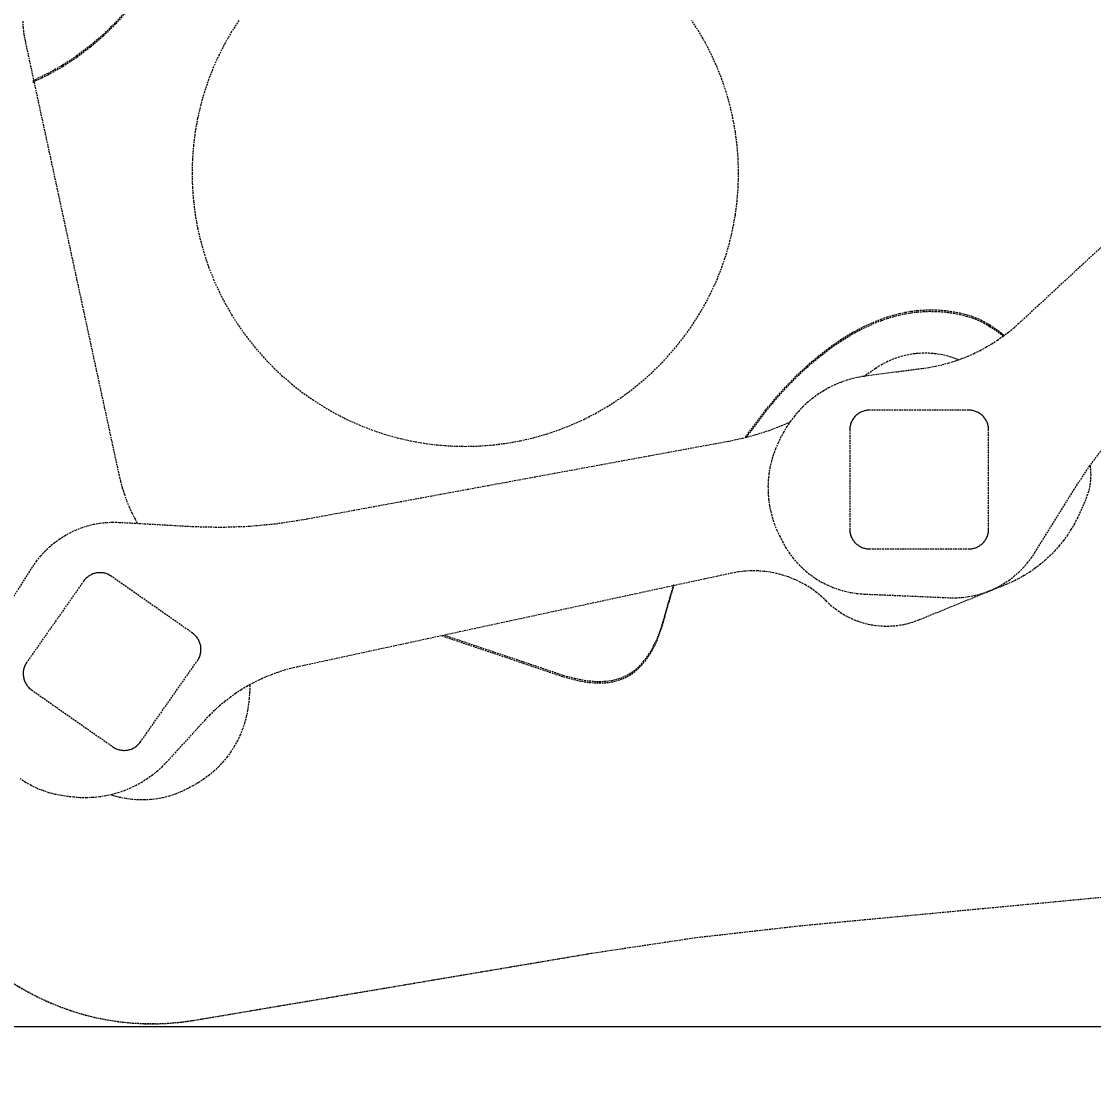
# Model space of a CAD drawing. Header units: millimetres. Extents: x -3208 to 2919, y -2524 to 2306.
# Drawn here: x -466 to 345, y -462 to 347 of the extents above; entities that cross this region are included whole.
import ezdxf

# ---------------------------------------------------------------- set-up
doc = ezdxf.new("R2010")
doc.units = ezdxf.units.MM
doc.linetypes.add('HIDDEN', pattern=[1.905, 1.27, -0.635])
for name, color, linetype in [('DIKOM_ОБЪЕКТ', 7, 'Continuous'), ('DIKOM_РАЗМЕР_ЗОНА', 7, 'Continuous'), ('DIKOM_РАЗМЕР_ОБЪЕКТА', 7, 'Continuous')]:
    doc.layers.add(name, color=color, linetype=linetype)
doc.styles.add('style1', font='arialbd.ttf', dxfattribs={"width": 0.8})
doc.dimstyles.new('1-50', dxfattribs={"dimtxt": 300, "dimasz": 200, "dimexe": 100, "dimexo": 0, "dimgap": 100, "dimtad": 1, "dimtxsty": 'style1', "dimcen": 200, "dimclrd": 7, "dimclre": 7, "dimclrt": 7, "dimadec": 1, "dimazin": 2, "dimtfac": 1, "dimtmove": 0, "dimatfit": 2, "dimfxl": 0, "dimlwd": 25, "dimlwe": 18, "dimarcsym": 0})

# ---------------------------------------------------------------- blocks, each defined once
blk = doc.blocks.new('*D0')
at = {"layer": 'Defpoints', "color": 0, "transparency": 16777216}
for p in [(-951.79, 305.03), (1418.57, -147.3), (1418.57, -963.91)]:
    blk.add_point(p, dxfattribs=at)
at = {"layer": 'DIKOM_РАЗМЕР_ОБЪЕКТА', "color": 7, "lineweight": 18, "transparency": 16777216}
for p, q in [((-951.79, 305.03), (-951.79, -1063.91)), ((1418.57, -147.3), (1418.57, -1063.91))]:
    blk.add_line(p, q, dxfattribs=at)
at = {"layer": 'DIKOM_РАЗМЕР_ОБЪЕКТА', "color": 7, "lineweight": 25, "transparency": 16777216}
blk.add_line((-751.79, -963.91), (1218.57, -963.91), dxfattribs=at)
at = {"layer": 'DIKOM_РАЗМЕР_ОБЪЕКТА', "color": 7, "transparency": 16777216}
for points in [[(-751.79, -930.58), (-751.79, -997.25), (-951.79, -963.91)], [(1218.57, -930.58), (1218.57, -997.25), (1418.57, -963.91)]]:
    blk.add_solid(points, dxfattribs=at)
at = {"layer": 'DIKOM_РАЗМЕР_ОБЪЕКТА', "color": 7, "transparency": 16777216, "insert": (56.86, -710.64), "char_height": 300, "attachment_point": 5, "style": 'style1'}
blk.add_mtext('{\\fArial|b0|i0|c204|p34;2370}', dxfattribs=at)
blk = doc.blocks.new('*D1')
at = {"layer": 'Defpoints', "color": 0, "transparency": 16777216}
for p in [(292.42, 806.27), (-1357.11, -414.02), (723.17, -414.02)]:
    blk.add_point(p, dxfattribs=at)
at = {"layer": 'DIKOM_РАЗМЕР_ОБЪЕКТА', "color": 7, "lineweight": 18, "transparency": 16777216}
for p, q in [((292.42, 806.27), (-1457.11, 806.27)), ((723.17, -414.02), (-1457.11, -414.02))]:
    blk.add_line(p, q, dxfattribs=at)
at = {"layer": 'DIKOM_РАЗМЕР_ОБЪЕКТА', "color": 7, "lineweight": 25, "transparency": 16777216}
blk.add_line((-1357.11, 606.27), (-1357.11, -214.02), dxfattribs=at)
at = {"layer": 'DIKOM_РАЗМЕР_ОБЪЕКТА', "color": 7, "transparency": 16777216}
for points in [[(-1390.44, 606.27), (-1323.77, 606.27), (-1357.11, 806.27)], [(-1390.44, -214.02), (-1323.77, -214.02), (-1357.11, -414.02)]]:
    blk.add_solid(points, dxfattribs=at)
at = {"layer": 'DIKOM_РАЗМЕР_ОБЪЕКТА', "color": 7, "transparency": 16777216, "insert": (-1610.28, 196.13), "char_height": 300, "attachment_point": 5, "rotation": 90, "style": 'style1'}
blk.add_mtext('{\\fArial|b0|i0|c204|p34;1220}', dxfattribs=at)
blk = doc.blocks.new('*D3')
at = {"layer": 'Defpoints', "color": 0, "transparency": 16777216}
for p in [(1483.03, 2306.27), (-2758.18, -1909.04), (1483.03, -1909.04)]:
    blk.add_point(p, dxfattribs=at)
at = {"layer": 'DIKOM_РАЗМЕР_ЗОНА', "color": 7, "lineweight": 18, "transparency": 16777216}
for p, q in [((1483.03, 2306.27), (-2858.18, 2306.27)), ((1483.03, -1909.04), (-2858.18, -1909.04))]:
    blk.add_line(p, q, dxfattribs=at)
at = {"layer": 'DIKOM_РАЗМЕР_ЗОНА', "color": 7, "lineweight": 25, "transparency": 16777216}
blk.add_line((-2758.18, 2106.27), (-2758.18, -1709.04), dxfattribs=at)
at = {"layer": 'DIKOM_РАЗМЕР_ЗОНА', "color": 7, "transparency": 16777216}
for points in [[(-2791.51, 2106.27), (-2724.84, 2106.27), (-2758.18, 2306.27)], [(-2791.51, -1709.04), (-2724.84, -1709.04), (-2758.18, -1909.04)]]:
    blk.add_solid(points, dxfattribs=at)
at = {"layer": 'DIKOM_РАЗМЕР_ЗОНА', "color": 7, "transparency": 16777216, "insert": (-3011.35, 130.91), "char_height": 300, "attachment_point": 5, "rotation": 90, "style": 'style1'}
blk.add_mtext('{\\fArial|b0|i0|c204|p34;4220}', dxfattribs=at)

msp = doc.modelspace()

# ---------------------------------------------------------------- linework, layer by layer
at = {"layer": 'DIKOM_ОБЪЕКТ', "color": 7, "linetype": 'HIDDEN', "lineweight": 15}
for p, q in [((-386.502, 355.412), (-395.136, 345.682)), ((-386.502, 354.254), (-395.136, 344.524)), ((-395.136, 345.682), (-404.351, 336.598)), ((-395.136, 344.524), (-404.351, 335.44)), ((-301.855, 347.219, 0), (-307.233, 338.835, 0)), ((46.165, 338.835, 0), (40.787, 347.219, 0)), ((534.58, 346.376), (288.01, 117.99)), ((-404.351, 336.598), (-414.108, 328.18)), ((-404.351, 335.44), (-414.108, 327.022)), ((-307.233, 338.835, 0), (-312.212, 330.181, 0)), ((51.143, 330.181, 0), (46.165, 338.835, 0)), ((-414.108, 328.18), (-424.369, 320.448)), ((-414.108, 327.022), (-424.369, 319.29)), ((-312.212, 330.181, 0), (-316.778, 321.272, 0)), ((55.71, 321.272, 0), (51.143, 330.181, 0)), ((-424.369, 320.448), (-435.096, 313.422)), ((-424.369, 319.29), (-435.096, 312.264)), ((-316.778, 321.272, 0), (-320.92, 312.121, 0)), ((59.851, 312.12, 0), (55.71, 321.272, 0)), ((-435.096, 313.422), (-446.251, 307.122)), ((-435.096, 312.264), (-446.251, 305.964)), ((-320.92, 312.121, 0), (-324.623, 302.739, 0)), ((63.554, 302.739, 0), (59.851, 312.12, 0)), ((-446.251, 307.122), (-457.795, 301.567)), ((-446.251, 305.964), (-457.795, 300.409)), ((-324.623, 302.739, 0), (-327.874, 293.141, 0)), ((66.806, 293.141, 0), (63.554, 302.739, 0)), ((-327.874, 293.141, 0), (-330.661, 283.339, 0)), ((69.592, 283.339, 0), (66.806, 293.141, 0)), ((-330.661, 283.339, 0), (-332.97, 273.346, 0)), ((71.902, 273.346, 0), (69.592, 283.339, 0)), ((-332.97, 273.346, 0), (-334.79, 263.176, 0)), ((73.721, 263.176, 0), (71.902, 273.346, 0)), ((-334.79, 263.176, 0), (-336.105, 252.841, 0)), ((75.036, 252.841, 0), (73.721, 263.176, 0)), ((-336.105, 252.841, 0), (-336.904, 242.355, 0)), ((75.835, 242.355, 0), (75.036, 252.841, 0)), ((-336.904, 242.355, 0), (-337.173, 231.731, 0)), ((76.104, 231.731, 0), (75.835, 242.355, 0)), ((-337.173, 231.731, 0), (-336.904, 221.106, 0)), ((75.835, 221.106, 0), (76.104, 231.731, 0)), ((-336.904, 221.106, 0), (-336.105, 210.62, 0)), ((75.036, 210.62, 0), (75.835, 221.106, 0)), ((-336.105, 210.62, 0), (-334.79, 200.286, 0)), ((73.721, 200.286, 0), (75.036, 210.62, 0)), ((-334.79, 200.286, 0), (-332.97, 190.116, 0)), ((71.902, 190.116, 0), (73.721, 200.286, 0)), ((-332.97, 190.116, 0), (-330.661, 180.123, 0)), ((69.592, 180.123, 0), (71.902, 190.116, 0)), ((-330.661, 180.123, 0), (-327.874, 170.321, 0)), ((66.806, 170.321, 0), (69.592, 180.123, 0)), ((-327.874, 170.321, 0), (-324.623, 160.723, 0)), ((63.554, 160.723, 0), (66.806, 170.321, 0)), ((-324.623, 160.723, 0), (-320.92, 151.341, 0)), ((59.851, 151.341, 0), (63.554, 160.723, 0)), ((-320.92, 151.341, 0), (-316.778, 142.189, 0)), ((55.71, 142.189, 0), (59.851, 151.341, 0)), ((-316.778, 142.189, 0), (-312.212, 133.28, 0)), ((51.143, 133.28, 0), (55.71, 142.189, 0)), ((-312.212, 133.28, 0), (-307.233, 124.627, 0)), ((46.165, 124.627, 0), (51.143, 133.28, 0)), ((-307.233, 124.627, 0), (-301.855, 116.243, 0)), ((40.787, 116.243, 0), (46.165, 124.627, 0)), ((184.046, 121.414), (188.547, 122.963)), ((184.046, 120.256), (188.547, 121.805)), ((188.547, 122.963), (193.066, 124.327)), ((188.547, 121.805), (193.066, 123.169)), ((193.066, 124.327), (197.602, 125.501)), ((193.066, 123.169), (197.602, 124.342)), ((197.602, 125.501), (202.153, 126.481)), ((197.602, 124.342), (202.153, 125.323)), ((202.153, 126.481), (206.719, 127.265)), ((202.153, 125.323), (206.719, 126.107)), ((206.719, 127.265), (211.296, 127.847)), ((206.719, 126.107), (211.296, 126.689)), ((211.296, 127.847), (215.884, 128.226)), ((211.296, 126.689), (215.885, 127.067)), ((215.884, 128.226), (220.481, 128.395)), ((215.885, 127.067), (220.481, 127.237)), ((220.481, 128.395), (225.086, 128.353)), ((220.481, 127.237), (225.086, 127.195)), ((225.086, 128.353), (229.696, 128.094)), ((225.086, 127.195), (229.696, 126.936)), ((229.696, 128.094), (234.309, 127.616)), ((229.696, 126.936), (234.309, 126.458)), ((234.309, 127.616), (238.926, 126.914)), ((234.309, 126.458), (238.926, 125.756)), ((238.926, 126.914), (243.543, 125.985)), ((238.926, 125.756), (243.543, 124.827)), ((243.543, 125.985), (248.159, 124.825)), ((243.543, 124.827), (248.16, 123.667)), ((248.159, 124.825), (252.773, 123.43)), ((248.16, 123.667), (252.773, 122.272)), ((252.773, 123.43), (254.952, 122.654)), ((252.773, 122.272), (254.952, 121.496)), ((254.952, 122.654), (257.155, 121.751)), ((257.155, 121.751), (259.382, 120.723)), ((-301.855, 116.243, 0), (-296.091, 108.14, 0)), ((35.022, 108.14, 0), (40.787, 116.243, 0)), ((161.881, 111.016), (170.673, 115.691)), ((161.881, 109.858), (170.673, 114.533)), ((170.673, 115.691), (179.566, 119.683)), ((170.673, 114.533), (179.566, 118.525)), ((179.566, 119.683), (184.046, 121.414)), ((179.566, 118.525), (184.046, 120.256)), ((254.952, 121.496), (257.155, 120.593)), ((257.155, 120.593), (259.382, 119.565)), ((259.382, 120.723), (261.632, 119.573)), ((259.382, 119.565), (261.632, 118.415)), ((261.632, 119.573), (266.191, 116.921)), ((261.632, 118.415), (266.191, 115.763)), ((266.191, 116.921), (270.818, 113.821)), ((266.191, 115.763), (270.818, 112.663)), ((270.818, 113.821), (275.501, 110.298)), ((284.156, 114.557), (280.182, 111.285)), ((288.01, 117.99), (284.156, 114.557)), ((-296.091, 108.14, 0), (-289.954, 100.332, 0)), ((28.885, 100.332, 0), (35.022, 108.14, 0)), ((144.651, 99.74), (153.202, 105.689)), ((153.202, 105.689), (161.881, 111.016)), ((153.203, 104.531), (161.881, 109.858)), ((270.818, 112.663), (275.501, 109.14)), ((276.093, 108.176), (271.894, 105.234)), ((275.501, 110.298), (277.119, 108.956)), ((275.501, 109.14), (276.39, 108.403)), ((280.182, 111.285), (276.093, 108.176)), ((-289.954, 100.332, 0), (-283.456, 92.833, 0)), ((22.387, 92.833, 0), (28.885, 100.332, 0)), ((136.239, 93.2), (144.651, 99.74)), ((136.239, 92.042), (144.651, 98.582)), ((144.651, 98.582), (153.203, 104.531)), ((258.694, 97.427), (254.109, 95.174)), ((263.189, 99.857), (258.694, 97.427)), ((267.591, 102.46), (263.189, 99.857)), ((271.894, 105.234), (267.591, 102.46)), ((-283.456, 92.833, 0), (-276.611, 85.654, 0)), ((15.543, 85.654, 0), (22.387, 92.833, 0)), ((127.979, 86.099), (136.239, 93.2)), ((127.979, 84.941), (136.239, 92.042)), ((239.877, 89.492), (234.99, 87.966)), ((244.696, 91.203), (239.877, 89.492)), ((249.442, 93.098), (244.696, 91.203)), ((254.109, 95.174), (249.442, 93.098)), ((-276.611, 85.654, 0), (-269.433, 78.809, 0)), ((8.364, 78.809, 0), (15.543, 85.654, 0)), ((119.885, 78.467), (127.979, 86.099)), ((119.885, 77.309), (127.979, 84.941)), ((214.87, 83.766), (172.544, 78.311)), ((219.976, 84.526), (214.87, 83.766)), ((225.034, 85.48), (219.976, 84.526)), ((230.041, 86.628), (225.034, 85.48)), ((234.99, 87.966), (230.041, 86.628)), ((-269.433, 78.809, 0), (-261.933, 72.312, 0)), ((0.864, 72.312, 0), (8.364, 78.809, 0)), ((111.97, 70.335), (119.885, 78.467)), ((111.97, 69.177), (119.885, 77.309)), ((153.449, 73.504), (148.943, 71.628)), ((158.073, 75.118), (153.449, 73.504)), ((162.804, 76.462), (158.073, 75.118)), ((167.631, 77.529), (162.804, 76.462)), ((172.544, 78.311), (167.631, 77.529)), ((-261.933, 72.312, 0), (-254.125, 66.174, 0)), ((-254.125, 66.174, 0), (-246.023, 60.41, 0)), ((-15.046, 60.41, 0), (-6.944, 66.174, 0)), ((-6.944, 66.174, 0), (0.864, 72.312, 0)), ((104.247, 61.732), (111.97, 70.335)), ((104.247, 60.573), (111.97, 69.177)), ((140.325, 67.117), (136.234, 64.496)), ((144.565, 69.496), (140.325, 67.117)), ((148.943, 71.628), (144.565, 69.496)), ((-246.023, 60.41, 0), (-237.638, 55.032, 0)), ((-23.43, 55.032, 0), (-15.046, 60.41, 0)), ((96.728, 52.688), (104.247, 61.732)), ((96.728, 51.53), (104.247, 60.573)), ((128.542, 58.56), (124.962, 55.259)), ((132.303, 61.641), (128.542, 58.56)), ((136.234, 64.496), (132.303, 61.641)), ((-237.638, 55.032, 0), (-228.985, 50.053, 0)), ((-228.985, 50.053, 0), (-220.076, 45.487, 0)), ((-40.993, 45.487, 0), (-32.084, 50.053, 0)), ((-32.084, 50.053, 0), (-23.43, 55.032, 0)), ((82.356, 33.403), (96.728, 52.688)), ((82.356, 32.245), (96.728, 51.53)), ((121.573, 51.746), (118.385, 48.028)), ((124.962, 55.259), (121.573, 51.746)), ((165.653, 49.049), (165.108, 48.577)), ((166.219, 49.494), (165.653, 49.049)), ((166.807, 49.913), (166.219, 49.494)), ((167.416, 50.303), (166.807, 49.913)), ((168.044, 50.665), (167.416, 50.303)), ((168.691, 50.996), (168.044, 50.665)), ((169.355, 51.297), (168.691, 50.996)), ((170.036, 51.565), (169.355, 51.297)), ((170.733, 51.801), (170.036, 51.565)), ((171.445, 52.004), (170.733, 51.801)), ((172.17, 52.171), (171.445, 52.004)), ((172.908, 52.303), (172.17, 52.171)), ((173.658, 52.399), (172.908, 52.303)), ((174.42, 52.457), (173.658, 52.399)), ((175.191, 52.477), (174.42, 52.457)), ((250.191, 52.476), (175.191, 52.477)), ((250.962, 52.457), (250.191, 52.476)), ((251.723, 52.399), (250.962, 52.457)), ((252.473, 52.303), (251.723, 52.399)), ((253.212, 52.171), (252.473, 52.303)), ((253.937, 52.004), (253.212, 52.171)), ((254.649, 51.801), (253.937, 52.004)), ((255.345, 51.565), (254.649, 51.801)), ((256.026, 51.297), (255.345, 51.565)), ((256.691, 50.996), (256.026, 51.297)), ((257.337, 50.665), (256.691, 50.996)), ((257.966, 50.303), (257.337, 50.665)), ((258.574, 49.913), (257.966, 50.303)), ((259.162, 49.494), (258.574, 49.913)), ((259.729, 49.049), (259.162, 49.494)), ((260.274, 48.577), (259.729, 49.049)), ((-220.076, 45.487, 0), (-210.924, 41.345, 0)), ((-210.924, 41.345, 0), (-201.542, 37.643, 0)), ((-59.526, 37.643, 0), (-50.145, 41.345, 0)), ((-50.145, 41.345, 0), (-40.993, 45.487, 0)), ((115.41, 44.112), (112.658, 40.005)), ((118.385, 48.028), (115.41, 44.112)), ((160.664, 41.223), (160.496, 40.497)), ((160.866, 41.934), (160.664, 41.223)), ((161.102, 42.631), (160.866, 41.934)), ((161.371, 43.312), (161.102, 42.631)), ((161.671, 43.976), (161.371, 43.312)), ((162.003, 44.623), (161.671, 43.976)), ((162.364, 45.251), (162.003, 44.623)), ((162.755, 45.86), (162.364, 45.251)), ((163.173, 46.448), (162.755, 45.86)), ((163.618, 47.015), (163.173, 46.448)), ((164.09, 47.559), (163.618, 47.015)), ((164.587, 48.08), (164.09, 47.559)), ((165.108, 48.577), (164.587, 48.08)), ((260.795, 48.08), (260.274, 48.577)), ((261.291, 47.559), (260.795, 48.08)), ((261.763, 47.015), (261.291, 47.559)), ((262.209, 46.448), (261.763, 47.015)), ((262.627, 45.86), (262.209, 46.448)), ((263.017, 45.251), (262.627, 45.86)), ((263.379, 44.623), (263.017, 45.251)), ((263.71, 43.976), (263.379, 44.623)), ((264.011, 43.312), (263.71, 43.976)), ((264.28, 42.631), (264.011, 43.312)), ((264.516, 41.934), (264.28, 42.631)), ((264.718, 41.223), (264.516, 41.934)), ((264.886, 40.497), (264.718, 41.223)), ((-201.542, 37.643, 0), (-191.944, 34.391, 0)), ((-191.944, 34.391, 0), (-182.142, 31.604, 0)), ((-78.927, 31.604, 0), (-69.125, 34.391, 0)), ((-69.125, 34.391, 0), (-59.526, 37.643, 0)), ((81.35, 31.849), (82.356, 33.403)), ((110.139, 35.715), (108.207, 32.188)), ((112.658, 40.005), (110.139, 35.715)), ((160.21, 38.248), (160.191, 37.477)), ((160.191, 37.477), (160.191, -37.523)), ((160.268, 39.009), (160.21, 38.248)), ((160.364, 39.759), (160.268, 39.009)), ((160.496, 40.497), (160.364, 39.759)), ((265.018, 39.759), (264.886, 40.497)), ((265.113, 39.009), (265.018, 39.759)), ((265.171, 38.248), (265.113, 39.009)), ((265.191, 37.476), (265.171, 38.248)), ((265.191, -37.524), (265.191, 37.476)), ((-182.142, 31.604, 0), (-172.15, 29.295, 0)), ((-172.15, 29.295, 0), (-161.98, 27.476, 0)), ((-161.98, 27.476, 0), (-151.645, 26.16, 0)), ((-151.645, 26.16, 0), (-141.159, 25.361, 0)), ((-141.159, 25.361, 0), (-130.534, 25.092, 0)), ((-130.534, 25.092, 0), (-119.91, 25.361, 0)), ((-119.91, 25.361, 0), (-109.424, 26.16, 0)), ((-109.424, 26.16, 0), (-99.089, 27.476, 0)), ((-99.089, 27.476, 0), (-88.919, 29.295, 0)), ((-88.919, 29.295, 0), (-78.927, 31.604, 0)), ((82.257, 32.091), (82.356, 32.245)), ((105.963, 27.774), (104.009, 23.26)), ((108.207, 32.188), (105.963, 27.774)), ((341.277, 9.724), (353.937, 26.58)), ((102.344, 18.662), (100.969, 13.991)), ((104.009, 23.26), (102.344, 18.662)), ((99.884, 9.262), (99.089, 4.488)), ((100.969, 13.991), (99.884, 9.262)), ((329.633, -7.873), (341.277, 9.724)), ((99.089, 4.488), (98.584, -0.318)), ((98.584, -0.318), (98.37, -5.141)), ((98.37, -5.141), (98.446, -9.968)), ((300.286, -55.232), (329.633, -7.873)), ((98.446, -9.968), (98.813, -14.786)), ((98.813, -14.786), (99.471, -19.58)), ((99.471, -19.58), (100.421, -24.339)), ((100.421, -24.339), (101.662, -29.047)), ((101.662, -29.047), (103.194, -33.691)), ((103.194, -33.691), (105.019, -38.259)), ((105.019, -38.259), (107.135, -42.735)), ((160.191, -37.523), (160.21, -38.295)), ((160.21, -38.295), (160.268, -39.056)), ((160.268, -39.056), (160.364, -39.806)), ((160.364, -39.806), (160.496, -40.544)), ((264.886, -40.544), (265.018, -39.806)), ((265.018, -39.806), (265.113, -39.056)), ((265.113, -39.056), (265.171, -38.295)), ((265.171, -38.295), (265.191, -37.524)), ((107.135, -42.735), (109.364, -47.097)), ((109.364, -47.097), (111.733, -51.373)), ((160.496, -40.544), (160.663, -41.27)), ((160.663, -41.27), (160.866, -41.981)), ((160.866, -41.981), (161.102, -42.678)), ((161.102, -42.678), (161.371, -43.359)), ((161.371, -43.359), (161.671, -44.023)), ((161.671, -44.023), (162.003, -44.67)), ((162.003, -44.67), (162.364, -45.298)), ((162.364, -45.298), (162.755, -45.907)), ((162.755, -45.907), (163.173, -46.495)), ((163.173, -46.495), (163.618, -47.062)), ((163.618, -47.062), (164.09, -47.606)), ((164.09, -47.606), (164.587, -48.127)), ((164.587, -48.127), (165.108, -48.624)), ((165.108, -48.624), (165.652, -49.096)), ((259.729, -49.096), (260.273, -48.624)), ((260.273, -48.624), (260.795, -48.127)), ((260.795, -48.127), (261.291, -47.606)), ((261.291, -47.606), (261.763, -47.062)), ((261.763, -47.062), (262.209, -46.495)), ((262.209, -46.495), (262.627, -45.907)), ((262.627, -45.907), (263.017, -45.298)), ((263.017, -45.298), (263.379, -44.67)), ((263.379, -44.67), (263.71, -44.023)), ((263.71, -44.023), (264.011, -43.359)), ((264.011, -43.359), (264.28, -42.678)), ((264.28, -42.678), (264.516, -41.981)), ((264.516, -41.981), (264.718, -41.27)), ((264.718, -41.27), (264.886, -40.544)), ((111.733, -51.373), (114.362, -55.447)), ((114.362, -55.447), (117.237, -59.313)), ((165.652, -49.096), (166.219, -49.541)), ((166.219, -49.541), (166.807, -49.96)), ((166.807, -49.96), (167.416, -50.35)), ((167.416, -50.35), (168.044, -50.712)), ((168.044, -50.712), (168.691, -51.043)), ((168.691, -51.043), (169.355, -51.344)), ((169.355, -51.344), (170.036, -51.612)), ((170.036, -51.612), (170.733, -51.848)), ((170.733, -51.848), (171.444, -52.051)), ((171.444, -52.051), (172.17, -52.218)), ((172.17, -52.218), (172.908, -52.35)), ((172.908, -52.35), (173.658, -52.446)), ((173.658, -52.446), (174.42, -52.504)), ((174.42, -52.504), (175.191, -52.523)), ((175.191, -52.523), (250.191, -52.524)), ((250.191, -52.524), (250.962, -52.504)), ((250.962, -52.504), (251.723, -52.446)), ((251.723, -52.446), (252.473, -52.351)), ((252.473, -52.351), (253.212, -52.218)), ((253.212, -52.218), (253.937, -52.051)), ((253.937, -52.051), (254.648, -51.849)), ((254.648, -51.849), (255.345, -51.613)), ((255.345, -51.613), (256.026, -51.344)), ((256.026, -51.344), (256.691, -51.043)), ((256.691, -51.043), (257.337, -50.712)), ((257.337, -50.712), (257.965, -50.35)), ((257.965, -50.35), (258.574, -49.96)), ((258.574, -49.96), (259.162, -49.541)), ((259.162, -49.541), (259.729, -49.096)), ((297.575, -59.296), (300.286, -55.232)), ((117.237, -59.313), (120.345, -62.961)), ((120.345, -62.961), (123.672, -66.382)), ((291.439, -66.748), (294.621, -63.137)), ((294.621, -63.137), (297.575, -59.296)), ((-414.836, -72.778, 0), (-415.446, -73.182, 0)), ((-414.208, -72.406, 0), (-414.836, -72.778, 0)), ((-413.566, -72.066, 0), (-414.208, -72.406, 0)), ((-412.909, -71.759, 0), (-413.566, -72.066, 0)), ((-412.24, -71.485, 0), (-412.909, -71.759, 0)), ((-411.561, -71.243, 0), (-412.24, -71.485, 0)), ((-410.871, -71.034, 0), (-411.561, -71.243, 0)), ((-410.172, -70.859, 0), (-410.871, -71.034, 0)), ((-409.466, -70.717, 0), (-410.172, -70.859, 0)), ((-408.754, -70.609, 0), (-409.466, -70.717, 0)), ((-408.038, -70.535, 0), (-408.754, -70.609, 0)), ((-407.318, -70.495, 0), (-408.038, -70.535, 0)), ((-406.596, -70.489, 0), (-407.318, -70.495, 0)), ((-405.874, -70.519, 0), (-406.596, -70.489, 0)), ((-405.152, -70.583, 0), (-405.874, -70.519, 0)), ((-404.432, -70.682, 0), (-405.152, -70.583, 0)), ((-403.715, -70.817, 0), (-404.432, -70.682, 0)), ((-403.003, -70.987, 0), (-403.715, -70.817, 0)), ((-402.297, -71.194, 0), (-403.003, -70.987, 0)), ((-401.598, -71.436, 0), (-402.297, -71.194, 0)), ((-400.908, -71.715, 0), (-401.598, -71.436, 0)), ((-400.227, -72.03, 0), (-400.908, -71.715, 0)), ((-399.558, -72.382, 0), (-400.227, -72.03, 0)), ((-398.901, -72.771, 0), (-399.558, -72.382, 0)), ((-398.258, -73.198, 0), (-398.901, -72.771, 0)), ((123.672, -66.382), (127.207, -69.569)), ((127.207, -69.569), (130.934, -72.513)), ((130.934, -72.513), (134.842, -75.205)), ((284.443, -73.253), (288.041, -70.123)), ((288.041, -70.123), (291.439, -66.748)), ((-419.149, -76.881, 0), (-462.168, -138.318, 0)), ((-418.691, -76.261, 0), (-419.149, -76.881, 0)), ((-418.207, -75.67, 0), (-418.691, -76.261, 0)), ((-417.698, -75.111, 0), (-418.207, -75.67, 0)), ((-417.167, -74.582, 0), (-417.698, -75.111, 0)), ((-416.613, -74.084, 0), (-417.167, -74.582, 0)), ((-416.039, -73.617, 0), (-416.613, -74.084, 0)), ((-415.446, -73.182, 0), (-416.039, -73.617, 0)), ((-336.822, -116.216, 0), (-398.258, -73.198, 0)), ((20.238, -103.173), (27.201, -79.137)), ((20.238, -104.331), (27.201, -80.295)), ((134.842, -75.205), (138.917, -77.636)), ((138.917, -77.636), (143.145, -79.8)), ((143.145, -79.8), (147.514, -81.686)), ((272.584, -81.104), (276.701, -78.751)), ((276.701, -78.751), (280.659, -76.132)), ((280.659, -76.132), (284.443, -73.253)), ((147.514, -81.686), (152.011, -83.287)), ((152.011, -83.287), (156.621, -84.593)), ((156.621, -84.593), (161.333, -85.597)), ((161.333, -85.597), (166.132, -86.29)), ((166.132, -86.29), (171.006, -86.664)), ((171.006, -86.664), (235.609, -89.443)), ((245.331, -89.208), (250.108, -88.61)), ((250.108, -88.61), (254.809, -87.701)), ((254.809, -87.701), (259.421, -86.488)), ((259.421, -86.488), (263.931, -84.98)), ((263.931, -84.98), (268.323, -83.182)), ((268.323, -83.182), (272.584, -81.104)), ((235.609, -89.443), (240.494, -89.488)), ((240.494, -89.488), (245.331, -89.208)), ((18.4, -109.701), (20.238, -103.173)), ((18.4, -110.859), (20.238, -104.331)), ((16.391, -115.678), (18.4, -109.701)), ((16.391, -116.836), (18.4, -110.859)), ((-336.201, -116.674, 0), (-336.822, -116.216, 0)), ((-335.611, -117.158, 0), (-336.201, -116.674, 0)), ((-335.051, -117.667, 0), (-335.611, -117.158, 0)), ((-334.522, -118.198, 0), (-335.051, -117.667, 0)), ((-334.024, -118.752, 0), (-334.522, -118.198, 0)), ((-333.557, -119.326, 0), (-334.024, -118.752, 0)), ((-333.122, -119.919, 0), (-333.557, -119.326, 0)), ((-332.718, -120.53, 0), (-333.122, -119.919, 0)), ((-332.347, -121.157, 0), (-332.718, -120.53, 0)), ((-332.007, -121.799, 0), (-332.347, -121.157, 0)), ((-148.376, -118.237), (-86.85, -138.934)), ((-146.28, -117.784), (-86.85, -137.776)), ((11.892, -126.059), (14.22, -121.124)), ((14.22, -121.124), (16.391, -115.678)), ((14.22, -122.282), (16.391, -116.836)), ((-331.7, -122.456, 0), (-332.007, -121.799, 0)), ((-331.425, -123.125, 0), (-331.7, -122.456, 0)), ((-331.183, -123.805, 0), (-331.425, -123.125, 0)), ((-330.975, -124.495, 0), (-331.183, -123.805, 0)), ((-330.799, -125.193, 0), (-330.975, -124.495, 0)), ((-330.657, -125.899, 0), (-330.799, -125.193, 0)), ((-330.549, -126.611, 0), (-330.657, -125.899, 0)), ((-330.475, -127.328, 0), (-330.549, -126.611, 0)), ((-330.523, -130.213, 0), (-330.459, -129.492, 0)), ((-330.435, -128.047, 0), (-330.475, -127.328, 0)), ((-330.459, -129.492, 0), (-330.43, -128.769, 0)), ((-330.43, -128.769, 0), (-330.435, -128.047, 0)), ((9.416, -130.504), (10.672, -128.342)), ((9.416, -131.662), (10.672, -129.5)), ((10.672, -128.342), (11.892, -126.059)), ((10.672, -129.5), (11.892, -127.218)), ((11.892, -127.218), (14.22, -122.282)), ((-376.157, -198.543, 0), (-333.138, -137.107, 0)), ((-333.138, -137.107, 0), (-332.712, -136.464, 0)), ((-332.712, -136.464, 0), (-332.323, -135.807, 0)), ((-332.323, -135.807, 0), (-331.971, -135.138, 0)), ((-331.971, -135.138, 0), (-331.655, -134.457, 0)), ((-331.655, -134.457, 0), (-331.377, -133.767, 0)), ((-331.377, -133.767, 0), (-331.134, -133.068, 0)), ((-331.134, -133.068, 0), (-330.928, -132.362, 0)), ((-330.928, -132.362, 0), (-330.758, -131.65, 0)), ((-330.758, -131.65, 0), (-330.623, -130.933, 0)), ((-330.623, -130.933, 0), (-330.523, -130.213, 0)), ((-86.85, -137.776), (-56.118, -148.177)), ((4.048, -137.999), (5.44, -136.293)), ((4.048, -139.157), (5.44, -137.451)), ((5.44, -136.293), (6.799, -134.477)), ((5.44, -137.451), (6.799, -135.635)), ((6.799, -134.477), (8.125, -132.548)), ((6.799, -135.635), (8.125, -133.706)), ((8.125, -132.548), (9.416, -130.504)), ((8.125, -133.706), (9.416, -131.662)), ((-464.847, -145.933, 0), (-464.876, -146.655, 0)), ((-464.782, -145.211, 0), (-464.847, -145.933, 0)), ((-464.683, -144.491, 0), (-464.782, -145.211, 0)), ((-464.548, -143.775, 0), (-464.683, -144.491, 0)), ((-464.378, -143.063, 0), (-464.548, -143.775, 0)), ((-464.171, -142.356, 0), (-464.378, -143.063, 0)), ((-463.929, -141.658, 0), (-464.171, -142.356, 0)), ((-463.65, -140.967, 0), (-463.929, -141.658, 0)), ((-463.335, -140.287, 0), (-463.65, -140.967, 0)), ((-462.983, -139.617, 0), (-463.335, -140.287, 0)), ((-462.594, -138.961, 0), (-462.983, -139.617, 0)), ((-462.168, -138.318, 0), (-462.594, -138.961, 0)), ((-86.85, -138.934), (-56.118, -149.335)), ((-4.936, -146.057), (-3.368, -144.961)), ((-3.368, -144.961), (-1.827, -143.769)), ((-3.368, -146.119), (-1.827, -144.927)), ((-1.827, -143.769), (-0.314, -142.479)), ((-1.827, -144.927), (-0.314, -143.638)), ((-0.314, -142.479), (1.17, -141.09)), ((-0.314, -143.638), (1.17, -142.248)), ((1.17, -141.09), (2.625, -139.597)), ((1.17, -142.248), (2.625, -140.755)), ((2.625, -139.597), (4.048, -137.999)), ((2.625, -140.755), (4.048, -139.157)), ((-464.876, -146.655, 0), (-464.87, -147.377, 0)), ((-464.87, -147.377, 0), (-464.831, -148.097, 0)), ((-464.831, -148.097, 0), (-464.756, -148.814, 0)), ((-464.756, -148.814, 0), (-464.648, -149.525, 0)), ((-464.648, -149.525, 0), (-464.506, -150.231, 0)), ((-464.506, -150.231, 0), (-464.331, -150.93, 0)), ((-464.331, -150.93, 0), (-464.122, -151.62, 0)), ((-464.122, -151.62, 0), (-463.881, -152.3, 0)), ((-463.881, -152.3, 0), (-463.606, -152.969, 0)), ((-463.606, -152.969, 0), (-463.299, -153.625, 0)), ((-463.299, -153.625, 0), (-462.959, -154.268, 0)), ((-56.118, -148.177), (-48.312, -150.256)), ((-56.118, -149.335), (-48.312, -151.414)), ((-48.312, -150.256), (-44.43, -151.107)), ((-48.312, -151.414), (-44.43, -152.265)), ((-44.43, -151.107), (-40.572, -151.806)), ((-44.43, -152.265), (-40.572, -152.965)), ((-40.572, -151.806), (-36.746, -152.334)), ((-40.572, -152.965), (-36.746, -153.492)), ((-36.746, -152.334), (-32.959, -152.67)), ((-36.746, -153.492), (-32.959, -153.828)), ((-32.959, -152.67), (-29.218, -152.794)), ((-32.959, -153.828), (-29.218, -153.952)), ((-29.218, -152.794), (-25.53, -152.686)), ((-29.218, -153.952), (-25.53, -153.844)), ((-25.53, -152.686), (-23.708, -152.539)), ((-25.53, -153.844), (-23.708, -153.697)), ((-23.708, -152.539), (-21.903, -152.327)), ((-23.708, -153.697), (-21.903, -153.485)), ((-21.903, -152.327), (-20.115, -152.047)), ((-21.903, -153.485), (-20.115, -153.205)), ((-20.115, -152.047), (-18.344, -151.696)), ((-20.115, -153.205), (-18.344, -152.854)), ((-18.344, -151.696), (-16.593, -151.273)), ((-18.344, -152.854), (-16.593, -152.431)), ((-16.593, -151.273), (-14.861, -150.774)), ((-16.593, -152.431), (-14.861, -151.932)), ((-14.861, -150.774), (-13.149, -150.197)), ((-14.861, -151.932), (-13.149, -151.355)), ((-13.149, -150.197), (-11.46, -149.54)), ((-13.149, -151.355), (-11.46, -150.698)), ((-11.46, -149.54), (-9.793, -148.8)), ((-11.46, -150.698), (-9.793, -149.958)), ((-9.793, -148.8), (-8.149, -147.974)), ((-9.793, -149.958), (-8.149, -149.132)), ((-8.149, -147.974), (-6.53, -147.061)), ((-8.149, -149.132), (-6.529, -148.219)), ((-6.53, -147.061), (-4.936, -146.057)), ((-6.529, -148.219), (-4.936, -147.215)), ((-4.936, -147.215), (-3.368, -146.119)), ((-462.959, -154.268, 0), (-462.587, -154.895, 0)), ((-462.587, -154.895, 0), (-462.184, -155.506, 0)), ((-462.184, -155.506, 0), (-461.748, -156.099, 0)), ((-461.748, -156.099, 0), (-461.282, -156.673, 0)), ((-461.282, -156.673, 0), (-460.784, -157.226, 0)), ((-460.784, -157.226, 0), (-460.254, -157.758, 0)), ((-460.254, -157.758, 0), (-459.695, -158.266, 0)), ((-459.695, -158.266, 0), (-459.105, -158.75, 0)), ((-459.105, -158.75, 0), (-458.484, -159.209, 0)), ((-458.484, -159.209, 0), (-397.048, -202.227, 0)), ((-397.048, -202.227, 0), (-396.404, -202.653, 0)), ((-396.404, -202.653, 0), (-395.748, -203.042, 0)), ((-381.097, -203.018, 0), (-380.47, -202.647, 0)), ((-380.47, -202.647, 0), (-379.859, -202.243, 0)), ((-379.859, -202.243, 0), (-379.266, -201.808, 0)), ((-379.266, -201.808, 0), (-378.693, -201.341, 0)), ((-378.693, -201.341, 0), (-378.139, -200.843, 0)), ((-378.139, -200.843, 0), (-377.607, -200.314, 0)), ((-377.607, -200.314, 0), (-377.099, -199.754, 0)), ((-377.099, -199.754, 0), (-376.615, -199.164, 0)), ((-376.615, -199.164, 0), (-376.157, -198.543, 0)), ((-395.748, -203.042, 0), (-395.078, -203.394, 0)), ((-395.078, -203.394, 0), (-394.398, -203.71, 0)), ((-394.398, -203.71, 0), (-393.707, -203.988, 0)), ((-393.707, -203.988, 0), (-393.009, -204.231, 0)), ((-393.009, -204.231, 0), (-392.303, -204.437, 0)), ((-392.303, -204.437, 0), (-391.59, -204.608, 0)), ((-391.59, -204.608, 0), (-390.874, -204.742, 0)), ((-390.874, -204.742, 0), (-390.154, -204.842, 0)), ((-390.154, -204.842, 0), (-389.432, -204.906, 0)), ((-389.432, -204.906, 0), (-388.71, -204.935, 0)), ((-388.71, -204.935, 0), (-387.988, -204.93, 0)), ((-387.988, -204.93, 0), (-387.268, -204.89, 0)), ((-387.268, -204.89, 0), (-386.551, -204.816, 0)), ((-386.551, -204.816, 0), (-385.84, -204.708, 0)), ((-385.84, -204.708, 0), (-385.134, -204.566, 0)), ((-385.134, -204.566, 0), (-384.435, -204.39, 0)), ((-384.435, -204.39, 0), (-383.745, -204.182, 0)), ((-383.745, -204.182, 0), (-383.065, -203.94, 0)), ((-383.065, -203.94, 0), (-382.396, -203.665, 0)), ((-382.396, -203.665, 0), (-381.74, -203.358, 0)), ((-381.74, -203.358, 0), (-381.097, -203.018, 0)), ((123.76, -337.498), (387.308, -312.579)), ((123.76, -337.498), (387.308, -312.579)), ((44.306, -346.475), (123.76, -337.498)), ((44.306, -346.478), (123.76, -337.498)), ((-34.769, -358.342), (44.306, -346.475)), ((-34.767, -358.353), (44.306, -346.478)), ((-335.305, -409.118), (-34.767, -358.353)), ((-335.142, -409.035), (-34.769, -358.342)), ((-471.586, -381.645), (-463.404, -386.556)), ((-471.448, -381.586), (-463.263, -386.493)), ((-463.404, -386.556), (-455.022, -391.044)), ((-463.263, -386.493), (-454.878, -390.977)), ((-455.022, -391.044), (-446.455, -395.104)), ((-454.878, -390.977), (-446.308, -395.034)), ((-446.455, -395.104), (-437.72, -398.733)), ((-446.308, -395.034), (-437.571, -398.66)), ((-437.72, -398.733), (-428.834, -401.927)), ((-437.571, -398.66), (-428.683, -401.852)), ((-428.834, -401.927), (-419.813, -404.682)), ((-428.683, -401.852), (-419.661, -404.605)), ((-419.813, -404.682), (-410.675, -406.995)), ((-419.661, -404.605), (-410.521, -406.916)), ((-410.675, -406.995), (-401.434, -408.862)), ((-410.521, -406.916), (-401.279, -408.781)), ((-401.434, -408.862), (-392.109, -410.279)), ((-401.279, -408.781), (-391.952, -410.196)), ((-392.109, -410.279), (-382.716, -411.242)), ((-391.952, -410.196), (-382.558, -411.158)), ((-382.716, -411.242), (-373.271, -411.747)), ((-382.558, -411.158), (-373.112, -411.663)), ((-373.271, -411.747), (-363.79, -411.791)), ((-373.112, -411.663), (-363.63, -411.707)), ((-363.79, -411.791), (-354.292, -411.37)), ((-363.63, -411.707), (-354.131, -411.286)), ((-354.292, -411.37), (-344.791, -410.48)), ((-354.131, -411.286), (-344.629, -410.397)), ((-344.791, -410.48), (-335.305, -409.118)), ((-344.629, -410.397), (-335.142, -409.035))]:
    msp.add_line(p, q, dxfattribs=at)
at = {"layer": 'DIKOM_ОБЪЕКТ', "color": 7, "linetype": 'HIDDEN', "lineweight": 15, "extrusion": (1.86895e-07, -2.66914e-07, 1)}
for p, q in [((-465.236, 346.756, 0), (-464.968, 341.895, 0)), ((-464.968, 341.895, 0), (-464.392, 337.031, 0)), ((-464.392, 337.031, 0), (-463.503, 332.178, 0)), ((-463.503, 332.178, 0), (-392.522, 3.668, 0)), ((-392.522, 3.668, 0), (-391.334, -1.355, 0)), ((-391.334, -1.355, 0), (-389.955, -6.314, 0)), ((-389.955, -6.314, 0), (-388.389, -11.206, 0)), ((-388.389, -11.206, 0), (-386.637, -16.025, 0)), ((-386.637, -16.025, 0), (-384.704, -20.765, 0)), ((-384.704, -20.765, 0), (-382.591, -25.422, 0)), ((-382.591, -25.422, 0), (-380.302, -29.991, 0)), ((-380.302, -29.991, 0), (-378.543, -33.186, 0)), ((-293.612, -160.791, 0), (-294.009, -165.75, 0)), ((-293.511, -155.848, 0), (-293.612, -160.791, 0)), ((-293.531, -155.331, 0), (-293.511, -155.848, 0)), ((-294.45, -169.748, 0), (-295.144, -174.65, 0)), ((-294.009, -165.75, 0), (-294.45, -169.748, 0)), ((-295.144, -174.65, 0), (-296.132, -179.468, 0)), ((-297.406, -184.19, 0), (-298.959, -188.805, 0)), ((-296.132, -179.468, 0), (-297.406, -184.19, 0)), ((-300.782, -193.301, 0), (-302.869, -197.668, 0)), ((-298.959, -188.805, 0), (-300.782, -193.301, 0)), ((-305.212, -201.894, 0), (-307.803, -205.967, 0)), ((-302.869, -197.668, 0), (-305.212, -201.894, 0)), ((-310.634, -209.878, 0), (-313.698, -213.614, 0)), ((-307.803, -205.967, 0), (-310.634, -209.878, 0)), ((-316.987, -217.164, 0), (-320.494, -220.517, 0)), ((-313.698, -213.614, 0), (-316.987, -217.164, 0)), ((-328.131, -226.588, 0), (-332.245, -229.282, 0)), ((-324.211, -223.662, 0), (-328.131, -226.588, 0)), ((-320.494, -220.517, 0), (-324.211, -223.662, 0)), ((-340.874, -234.03, 0), (-345.267, -236.173, 0)), ((-336.546, -231.736, 0), (-340.874, -234.03, 0)), ((-332.245, -229.282, 0), (-336.546, -231.736, 0)), ((-396.565, -239.214, 0), (-398.498, -238.541, 0)), ((-391.964, -240.481, 0), (-396.565, -239.214, 0)), ((-387.303, -241.442, 0), (-391.964, -240.481, 0)), ((-382.599, -242.096, 0), (-387.303, -241.442, 0)), ((-377.866, -242.441, 0), (-382.599, -242.096, 0)), ((-373.121, -242.477, 0), (-377.866, -242.441, 0)), ((-368.379, -242.204, 0), (-373.121, -242.477, 0)), ((-363.656, -241.621, 0), (-368.379, -242.204, 0)), ((-358.968, -240.726, 0), (-363.656, -241.621, 0)), ((-354.33, -239.521, 0), (-358.968, -240.726, 0)), ((-349.758, -238.003, 0), (-354.33, -239.521, 0)), ((-345.267, -236.173, 0), (-349.758, -238.003, 0))]:
    msp.add_line(p, q, dxfattribs=at)
at = {"layer": 'DIKOM_ОБЪЕКТ', "color": 7, "linetype": 'HIDDEN', "lineweight": 15, "extrusion": (-2.66914e-07, -1.86895e-07, 1)}
for p, q in [((188.206, 89.122, 0), (190.352, 90.125, 0)), ((190.352, 90.125, 0), (192.526, 91.048, 0)), ((192.526, 91.048, 0), (194.724, 91.889, 0)), ((194.724, 91.889, 0), (196.945, 92.649, 0)), ((196.945, 92.649, 0), (199.186, 93.327, 0)), ((199.186, 93.327, 0), (201.446, 93.924, 0)), ((201.446, 93.924, 0), (203.721, 94.44, 0)), ((203.721, 94.44, 0), (206.01, 94.874, 0)), ((206.01, 94.874, 0), (208.311, 95.226, 0)), ((208.311, 95.226, 0), (210.621, 95.497, 0)), ((210.621, 95.497, 0), (212.937, 95.686, 0)), ((212.937, 95.686, 0), (215.258, 95.793, 0)), ((215.258, 95.793, 0), (217.582, 95.818, 0)), ((217.582, 95.818, 0), (219.905, 95.762, 0)), ((219.905, 95.762, 0), (222.227, 95.623, 0)), ((222.227, 95.623, 0), (224.544, 95.402, 0)), ((224.544, 95.402, 0), (226.854, 95.1, 0)), ((226.854, 95.1, 0), (229.155, 94.715, 0)), ((229.155, 94.715, 0), (231.445, 94.247, 0)), ((231.445, 94.247, 0), (233.721, 93.698, 0)), ((233.721, 93.698, 0), (235.982, 93.066, 0)), ((235.982, 93.066, 0), (238.225, 92.351, 0)), ((238.225, 92.351, 0), (240.447, 91.554, 0)), ((240.447, 91.554, 0), (242.647, 90.675, 0)), ((242.647, 90.675, 0), (242.896, 90.564, 0)), ((170.805, 78.034, 0), (179.94, 84.297, 0)), ((179.94, 84.297, 0), (181.955, 85.625, 0)), ((181.955, 85.625, 0), (184.005, 86.872, 0)), ((184.005, 86.872, 0), (186.09, 88.037, 0)), ((186.09, 88.037, 0), (188.206, 89.122, 0)), ((99.22, 37.186, 0), (108.954, 40.912, 0)), ((108.954, 40.912, 0), (115.091, 43.636, 0)), ((79.207, 31.276, 0), (89.297, 33.971, 0)), ((89.297, 33.971, 0), (99.22, 37.186, 0)), ((-252.746, -30.224, 0), (68.968, 29.109, 0)), ((68.968, 29.109, 0), (79.207, 31.276, 0)), ((341.915, 10.574, 0), (341.972, 10.211, 0)), ((341.972, 10.211, 0), (342.212, 8.079, 0)), ((342.212, 8.079, 0), (342.357, 5.935, 0)), ((342.362, 1.62, 0), (342.219, -0.543, 0)), ((342.357, 5.935, 0), (342.408, 3.781, 0)), ((342.408, 3.781, 0), (342.362, 1.62, 0)), ((341.198, -7.023, 0), (340.657, -9.169, 0)), ((341.638, -4.868, 0), (341.198, -7.023, 0)), ((341.978, -2.707, 0), (341.638, -4.868, 0)), ((342.219, -0.543, 0), (341.978, -2.707, 0)), ((338.416, -15.518, 0), (334.533, -24.497, 0)), ((339.267, -13.42, 0), (338.416, -15.518, 0)), ((340.013, -11.302, 0), (339.267, -13.42, 0)), ((340.657, -9.169, 0), (340.013, -11.302, 0)), ((-402.107, -32.516, 0), (-397.266, -32.299, 0)), ((-397.266, -32.299, 0), (-392.382, -32.409, 0)), ((-392.382, -32.409, 0), (-336.755, -35.534, 0)), ((-273.602, -33.43, 0), (-252.746, -30.224, 0)), ((332.403, -29.11, 0), (330.06, -33.595, 0)), ((334.533, -24.497, 0), (332.403, -29.11, 0)), ((-433.611, -42.56, 0), (-429.464, -40.262, 0)), ((-429.464, -40.262, 0), (-425.176, -38.239, 0)), ((-425.176, -38.239, 0), (-420.76, -36.499, 0)), ((-420.76, -36.499, 0), (-416.231, -35.05, 0)), ((-416.231, -35.05, 0), (-411.603, -33.898, 0)), ((-411.603, -33.898, 0), (-406.891, -33.051, 0)), ((-406.891, -33.051, 0), (-402.107, -32.516, 0)), ((-336.755, -35.534, 0), (-315.662, -36.089, 0)), ((-315.662, -36.089, 0), (-294.592, -35.386, 0)), ((-294.592, -35.386, 0), (-273.602, -33.43, 0)), ((327.51, -37.946, 0), (324.76, -42.155, 0)), ((330.06, -33.595, 0), (327.51, -37.946, 0)), ((-445.064, -51.038, 0), (-441.425, -47.956, 0)), ((-441.425, -47.956, 0), (-437.603, -45.127, 0)), ((-437.603, -45.127, 0), (-433.611, -42.56, 0)), ((321.816, -46.217, 0), (318.685, -50.126, 0)), ((324.76, -42.155, 0), (321.816, -46.217, 0)), ((-451.735, -57.937, 0), (-448.505, -54.368, 0)), ((-448.505, -54.368, 0), (-445.064, -51.038, 0)), ((315.373, -53.876, 0), (311.886, -57.459, 0)), ((318.685, -50.126, 0), (315.373, -53.876, 0)), ((-457.503, -65.767, 0), (-454.739, -61.74, 0)), ((-454.739, -61.74, 0), (-451.735, -57.937, 0)), ((304.413, -64.104, 0), (300.44, -67.153, 0)), ((308.23, -60.871, 0), (304.413, -64.104, 0)), ((311.886, -57.459, 0), (308.23, -60.871, 0)), ((-492.282, -120.281, 0), (-457.503, -65.767, 0)), ((70.981, -70.84, 0), (-257.528, -141.821, 0)), ((75.834, -69.952, 0), (70.981, -70.84, 0)), ((80.698, -69.375, 0), (75.834, -69.952, 0)), ((85.56, -69.108, 0), (80.698, -69.375, 0)), ((90.406, -69.144, 0), (85.56, -69.108, 0)), ((95.223, -69.481, 0), (90.406, -69.144, 0)), ((99.997, -70.114, 0), (95.223, -69.481, 0)), ((104.715, -71.04, 0), (99.997, -70.114, 0)), ((109.362, -72.254, 0), (104.715, -71.04, 0)), ((113.926, -73.752, 0), (109.362, -72.254, 0)), ((292.051, -72.673, 0), (287.649, -75.131, 0)), ((296.317, -70.011, 0), (292.051, -72.673, 0)), ((300.44, -67.153, 0), (296.317, -70.011, 0)), ((118.393, -75.531, 0), (113.926, -73.752, 0)), ((122.748, -77.586, 0), (118.393, -75.531, 0)), ((126.979, -79.913, 0), (122.748, -77.586, 0)), ((131.072, -82.509, 0), (126.979, -79.913, 0)), ((278.459, -79.415, 0), (212.209, -106.438, 0)), ((283.116, -77.381, 0), (278.459, -79.415, 0)), ((287.649, -75.131, 0), (283.116, -77.381, 0)), ((135.013, -85.369, 0), (131.072, -82.509, 0)), ((138.788, -88.489, 0), (135.013, -85.369, 0)), ((142.385, -91.866, 0), (138.788, -88.489, 0)), ((142.99, -92.471, 0), (142.385, -91.866, 0)), ((144.718, -94.136, 0), (142.99, -92.471, 0)), ((146.498, -95.727, 0), (144.718, -94.136, 0)), ((148.326, -97.243, 0), (146.498, -95.727, 0)), ((150.201, -98.683, 0), (148.326, -97.243, 0)), ((152.121, -100.047, 0), (150.201, -98.683, 0)), ((154.082, -101.334, 0), (152.121, -100.047, 0)), ((156.083, -102.545, 0), (154.082, -101.334, 0)), ((158.121, -103.678, 0), (156.083, -102.545, 0)), ((160.194, -104.733, 0), (158.121, -103.678, 0)), ((162.3, -105.71, 0), (160.194, -104.733, 0)), ((164.436, -106.608, 0), (162.3, -105.71, 0)), ((166.601, -107.427, 0), (164.436, -106.608, 0)), ((168.791, -108.167, 0), (166.601, -107.427, 0)), ((171.004, -108.826, 0), (168.791, -108.167, 0)), ((173.239, -109.404, 0), (171.004, -108.826, 0)), ((175.492, -109.901, 0), (173.239, -109.404, 0)), ((177.762, -110.317, 0), (175.492, -109.901, 0)), ((180.046, -110.65, 0), (177.762, -110.317, 0)), ((182.342, -110.901, 0), (180.046, -110.65, 0)), ((184.647, -111.069, 0), (182.342, -110.901, 0)), ((186.959, -111.153, 0), (184.647, -111.069, 0)), ((189.277, -111.154, 0), (186.959, -111.153, 0)), ((191.597, -111.07, 0), (189.277, -111.154, 0)), ((193.917, -110.901, 0), (191.597, -111.07, 0)), ((196.235, -110.647, 0), (193.917, -110.901, 0)), ((198.549, -110.307, 0), (196.235, -110.647, 0)), ((200.856, -109.881, 0), (198.549, -110.307, 0)), ((203.154, -109.368, 0), (200.856, -109.881, 0)), ((205.441, -108.767, 0), (203.154, -109.368, 0)), ((207.714, -108.079, 0), (205.441, -108.767, 0)), ((209.971, -107.303, 0), (207.714, -108.079, 0)), ((212.209, -106.438, 0), (209.971, -107.303, 0)), ((-267.511, -144.388, 0), (-272.403, -145.954, 0)), ((-262.551, -143.009, 0), (-267.511, -144.388, 0)), ((-257.528, -141.821, 0), (-262.551, -143.009, 0)), ((-291.187, -154.042, 0), (-295.663, -156.504, 0)), ((-286.619, -151.753, 0), (-291.187, -154.042, 0)), ((-281.962, -149.64, 0), (-286.619, -151.753, 0)), ((-277.221, -147.706, 0), (-281.962, -149.64, 0)), ((-272.403, -145.954, 0), (-277.221, -147.706, 0)), ((-304.315, -161.938, 0), (-308.481, -164.904, 0)), ((-300.04, -159.137, 0), (-304.315, -161.938, 0)), ((-295.663, -156.504, 0), (-300.04, -159.137, 0)), ((-312.534, -168.032, 0), (-316.469, -171.318, 0)), ((-308.481, -164.904, 0), (-312.534, -168.032, 0)), ((-323.964, -178.357, 0), (-327.514, -182.104, 0)), ((-320.28, -174.761, 0), (-323.964, -178.357, 0)), ((-316.469, -171.318, 0), (-320.28, -174.761, 0)), ((-327.514, -182.104, 0), (-356.26, -213.647, 0)), ((-359.719, -217.223, 0), (-363.362, -220.565, 0)), ((-356.26, -213.647, 0), (-359.719, -217.223, 0)), ((-463.091, -229.131, 0), (-467.164, -226.541, 0)), ((-371.15, -226.531, 0), (-375.272, -229.146, 0)), ((-367.176, -223.669, 0), (-371.15, -226.531, 0)), ((-363.362, -220.565, 0), (-367.176, -223.669, 0)), ((-458.865, -231.474, 0), (-463.091, -229.131, 0)), ((-454.498, -233.561, 0), (-458.865, -231.474, 0)), ((-450.002, -235.385, 0), (-454.498, -233.561, 0)), ((-383.91, -233.618, 0), (-388.403, -235.466, 0)), ((-379.529, -231.51, 0), (-383.91, -233.618, 0)), ((-375.272, -229.146, 0), (-379.529, -231.51, 0)), ((-445.387, -236.937, 0), (-450.002, -235.385, 0)), ((-440.665, -238.211, 0), (-445.387, -236.937, 0)), ((-435.847, -239.199, 0), (-440.665, -238.211, 0)), ((-430.945, -239.893, 0), (-435.847, -239.199, 0)), ((-426.947, -240.334, 0), (-430.945, -239.893, 0)), ((-421.988, -240.731, 0), (-426.947, -240.334, 0)), ((-417.045, -240.832, 0), (-421.988, -240.731, 0)), ((-412.131, -240.641, 0), (-417.045, -240.832, 0)), ((-407.257, -240.163, 0), (-412.131, -240.641, 0)), ((-402.435, -239.402, 0), (-407.257, -240.163, 0)), ((-397.678, -238.362, 0), (-402.435, -239.402, 0)), ((-392.997, -237.049, 0), (-397.678, -238.362, 0)), ((-388.403, -235.466, 0), (-392.997, -237.049, 0))]:
    msp.add_line(p, q, dxfattribs=at)

# ---------------------------------------------------------------- dimensions: what is measured, and where the dimension line sits
at = {"layer": 'DIKOM_РАЗМЕР_ЗОНА'}
dim = msp.add_linear_dim(base=(-2758.177, -1909.035), p1=(1483.033, 2306.271), p2=(1483.033, -1909.035), angle=90, text='{\\fArial|b0|i0|c204|p34;4220}', dimstyle='1-50', dxfattribs=at)
dim.commit()
dim.dimension.update_dxf_attribs({"geometry": '*D3', "text_midpoint": (-2758.177, 130.914), "dimtype": 160})
at = {"layer": 'DIKOM_РАЗМЕР_ОБЪЕКТА'}
dim = msp.add_linear_dim(base=(-1357.107, -414.018), p1=(292.416, 806.271), p2=(723.174, -414.018), angle=90, text='{\\fArial|b0|i0|c204|p34;1220}', dimstyle='1-50', dxfattribs=at)
dim.commit()
dim.dimension.update_dxf_attribs({"geometry": '*D1', "text_midpoint": (-1357.107, 196.126), "dimtype": 160})
dim = msp.add_linear_dim(base=(1418.574, -963.913), p1=(-951.79, 305.033), p2=(1418.574, -147.301), text='{\\fArial|b0|i0|c204|p34;2370}', dimstyle='1-50', dxfattribs=at)
dim.commit()
dim.dimension.update_dxf_attribs({"geometry": '*D0', "text_midpoint": (56.862, -963.913), "dimtype": 160})

doc.saveas('drawing.dxf')
